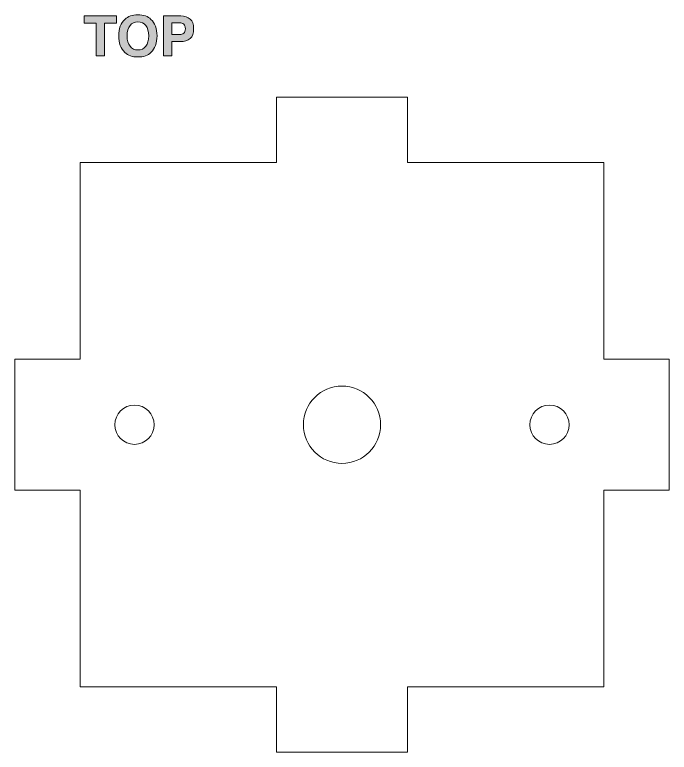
# Model space of a CAD drawing. Header units: millimetres. Extents: x 5 to 208, y 122 to 281.
# Drawn here: x 4.8 to 54.8, y 126 to 182.3 of the extents above; entities that cross this region are included whole.
import ezdxf

# ---------------------------------------------------------------- set-up
doc = ezdxf.new("R2010")
doc.units = ezdxf.units.MM
doc.header["$MEASUREMENT"] = 0
doc.layers.get('0').update_dxf_attribs({"lineweight": 0})

# ---------------------------------------------------------------- blocks, each defined once
blk = doc.blocks.new('Block_0')
at = {"color": 5, "lineweight": 0}
blk.add_lwpolyline([(9.845, 156.035), (9.845, 171.035), (24.845, 171.035), (24.845, 176.035), (34.845, 176.035), (34.845, 171.035), (49.845, 171.035), (49.845, 156.035), (54.845, 156.035), (54.845, 146.035), (49.845, 146.035), (49.845, 131.035), (34.845, 131.035), (34.845, 126.035), (24.845, 126.035), (24.845, 131.035), (9.845, 131.035), (9.845, 146.035), (4.845, 146.035), (4.845, 156.035)], close=True, dxfattribs=at)
for points in [[(26.895, 151.035), (26.895, 152.664), (28.216, 153.985), (29.845, 153.985), (31.474, 153.985), (32.795, 152.664), (32.795, 151.035), (32.795, 149.406), (31.474, 148.085), (29.845, 148.085), (28.216, 148.085), (26.895, 149.406), (26.895, 151.035), (26.895, 151.035), (26.895, 151.035), (26.895, 151.035)], [(12.495, 151.035), (12.495, 151.864), (13.167, 152.535), (13.995, 152.535), (14.823, 152.535), (15.495, 151.864), (15.495, 151.035), (15.495, 150.207), (14.823, 149.535), (13.995, 149.535), (13.167, 149.535), (12.495, 150.207), (12.495, 151.035), (12.495, 151.035), (12.495, 151.035), (12.495, 151.035)], [(44.195, 151.035), (44.195, 151.864), (44.867, 152.535), (45.695, 152.535), (46.523, 152.535), (47.195, 151.864), (47.195, 151.035), (47.195, 150.207), (46.523, 149.535), (45.695, 149.535), (44.867, 149.535), (44.195, 150.207), (44.195, 151.035), (44.195, 151.035), (44.195, 151.035), (44.195, 151.035)]]:
    blk.add_open_spline(points, degree=3, knots=[0, 0, 0, 0, 1, 1, 1, 2, 2, 2, 3, 3, 3, 4, 4, 4, 5, 5, 5, 5], dxfattribs=at)
blk = doc.blocks.new('Block_5')
h = blk.add_hatch(color=7)
h.dxf.hatch_style = 2
edge = h.paths.add_edge_path()
edge.add_spline(control_points=[(12.609, 182.232), (12.609, 182.232), (12.609, 181.692), (12.609, 181.692), (12.609, 181.692), (11.697, 181.692), (11.697, 181.692), (11.697, 181.692), (11.697, 179.185), (11.697, 179.185), (11.697, 179.185), (11.056, 179.185), (11.056, 179.185), (11.056, 179.185), (11.056, 181.692), (11.056, 181.692), (11.056, 181.692), (10.141, 181.692), (10.141, 181.692), (10.141, 181.692), (10.141, 182.232), (10.141, 182.232), (10.141, 182.232), (12.609, 182.232), (12.609, 182.232)], knot_values=[0, 0, 0, 0, 1, 1, 1, 2, 2, 2, 3, 3, 3, 4, 4, 4, 5, 5, 5, 6, 6, 6, 7, 7, 7, 8, 8, 8, 8], degree=3, periodic=0)
h = blk.add_hatch(color=7)
h.dxf.hatch_style = 2
edge = h.paths.add_edge_path()
edge.add_spline(control_points=[(14.855, 179.919), (15.003, 180.105), (15.077, 180.369), (15.077, 180.712), (15.077, 181.054), (15.003, 181.318), (14.855, 181.505), (14.706, 181.692), (14.506, 181.785), (14.254, 181.785), (14.002, 181.785), (13.801, 181.692), (13.651, 181.506), (13.5, 181.32), (13.425, 181.055), (13.425, 180.712), (13.425, 180.369), (13.5, 180.105), (13.651, 179.919), (13.801, 179.733), (14.002, 179.64), (14.254, 179.64), (14.506, 179.64), (14.706, 179.733), (14.855, 179.919)], knot_values=[0, 0, 0, 0, 1, 1, 1, 2, 2, 2, 3, 3, 3, 4, 4, 4, 5, 5, 5, 6, 6, 6, 7, 7, 7, 8, 8, 8, 8], degree=3, periodic=0)
edge = h.paths.add_edge_path()
edge.add_spline(control_points=[(15.252, 179.456), (15.022, 179.219), (14.69, 179.1), (14.254, 179.1), (13.819, 179.1), (13.486, 179.219), (13.256, 179.456), (12.947, 179.746), (12.793, 180.165), (12.793, 180.712), (12.793, 181.27), (12.947, 181.689), (13.256, 181.969), (13.486, 182.206), (13.819, 182.325), (14.254, 182.325), (14.69, 182.325), (15.022, 182.206), (15.252, 181.969), (15.56, 181.689), (15.713, 181.27), (15.713, 180.712), (15.713, 180.165), (15.56, 179.746), (15.252, 179.456)], knot_values=[0, 0, 0, 0, 1, 1, 1, 2, 2, 2, 3, 3, 3, 4, 4, 4, 5, 5, 5, 6, 6, 6, 7, 7, 7, 8, 8, 8, 8], degree=3, periodic=0)
h = blk.add_hatch(color=7)
h.dxf.hatch_style = 2
edge = h.paths.add_edge_path()
edge.add_spline(control_points=[(17.759, 181.601), (17.678, 181.669), (17.565, 181.702), (17.42, 181.702), (17.42, 181.702), (16.846, 181.702), (16.846, 181.702), (16.846, 181.702), (16.846, 180.805), (16.846, 180.805), (16.846, 180.805), (17.42, 180.805), (17.42, 180.805), (17.565, 180.805), (17.678, 180.842), (17.759, 180.915), (17.839, 180.988), (17.88, 181.104), (17.88, 181.262), (17.88, 181.421), (17.839, 181.534), (17.759, 181.601)], knot_values=[0, 0, 0, 0, 1, 1, 1, 2, 2, 2, 3, 3, 3, 4, 4, 4, 5, 5, 5, 6, 6, 6, 7, 7, 7, 7], degree=3, periodic=0)
edge = h.paths.add_edge_path()
edge.add_spline(control_points=[(18.245, 180.504), (18.066, 180.355), (17.812, 180.28), (17.481, 180.28), (17.481, 180.28), (16.846, 180.28), (16.846, 180.28), (16.846, 180.28), (16.846, 179.185), (16.846, 179.185), (16.846, 179.185), (16.214, 179.185), (16.214, 179.185), (16.214, 179.185), (16.214, 182.232), (16.214, 182.232), (16.214, 182.232), (17.522, 182.232), (17.522, 182.232), (17.824, 182.232), (18.064, 182.153), (18.243, 181.996), (18.423, 181.839), (18.512, 181.596), (18.512, 181.266), (18.512, 180.907), (18.423, 180.652), (18.245, 180.504)], knot_values=[0, 0, 0, 0, 1, 1, 1, 2, 2, 2, 3, 3, 3, 4, 4, 4, 5, 5, 5, 6, 6, 6, 7, 7, 7, 8, 8, 8, 9, 9, 9, 9], degree=3, periodic=0)
for points, knots in [([(12.609, 182.232), (12.609, 182.232), (12.609, 181.692), (12.609, 181.692), (12.609, 181.692), (11.697, 181.692), (11.697, 181.692), (11.697, 181.692), (11.697, 179.185), (11.697, 179.185), (11.697, 179.185), (11.056, 179.185), (11.056, 179.185), (11.056, 179.185), (11.056, 181.692), (11.056, 181.692), (11.056, 181.692), (10.141, 181.692), (10.141, 181.692), (10.141, 181.692), (10.141, 182.232), (10.141, 182.232), (10.141, 182.232), (12.609, 182.232), (12.609, 182.232)], [0, 0, 0, 0, 1, 1, 1, 2, 2, 2, 3, 3, 3, 4, 4, 4, 5, 5, 5, 6, 6, 6, 7, 7, 7, 8, 8, 8, 8]), ([(15.252, 179.456), (15.022, 179.219), (14.69, 179.1), (14.254, 179.1), (13.819, 179.1), (13.486, 179.219), (13.256, 179.456), (12.947, 179.746), (12.793, 180.165), (12.793, 180.712), (12.793, 181.27), (12.947, 181.689), (13.256, 181.969), (13.486, 182.206), (13.819, 182.325), (14.254, 182.325), (14.69, 182.325), (15.022, 182.206), (15.252, 181.969), (15.56, 181.689), (15.713, 181.27), (15.713, 180.712), (15.713, 180.165), (15.56, 179.746), (15.252, 179.456)], [0, 0, 0, 0, 1, 1, 1, 2, 2, 2, 3, 3, 3, 4, 4, 4, 5, 5, 5, 6, 6, 6, 7, 7, 7, 8, 8, 8, 8]), ([(18.245, 180.504), (18.066, 180.355), (17.812, 180.28), (17.481, 180.28), (17.481, 180.28), (16.846, 180.28), (16.846, 180.28), (16.846, 180.28), (16.846, 179.185), (16.846, 179.185), (16.846, 179.185), (16.214, 179.185), (16.214, 179.185), (16.214, 179.185), (16.214, 182.232), (16.214, 182.232), (16.214, 182.232), (17.522, 182.232), (17.522, 182.232), (17.824, 182.232), (18.064, 182.153), (18.243, 181.996), (18.423, 181.839), (18.512, 181.596), (18.512, 181.266), (18.512, 180.907), (18.423, 180.652), (18.245, 180.504)], [0, 0, 0, 0, 1, 1, 1, 2, 2, 2, 3, 3, 3, 4, 4, 4, 5, 5, 5, 6, 6, 6, 7, 7, 7, 8, 8, 8, 9, 9, 9, 9]), ([(14.855, 179.919), (15.003, 180.105), (15.077, 180.369), (15.077, 180.712), (15.077, 181.054), (15.003, 181.318), (14.855, 181.505), (14.706, 181.692), (14.506, 181.785), (14.254, 181.785), (14.002, 181.785), (13.801, 181.692), (13.651, 181.506), (13.5, 181.32), (13.425, 181.055), (13.425, 180.712), (13.425, 180.369), (13.5, 180.105), (13.651, 179.919), (13.801, 179.733), (14.002, 179.64), (14.254, 179.64), (14.506, 179.64), (14.706, 179.733), (14.855, 179.919)], [0, 0, 0, 0, 1, 1, 1, 2, 2, 2, 3, 3, 3, 4, 4, 4, 5, 5, 5, 6, 6, 6, 7, 7, 7, 8, 8, 8, 8]), ([(17.759, 181.601), (17.678, 181.669), (17.565, 181.702), (17.42, 181.702), (17.42, 181.702), (16.846, 181.702), (16.846, 181.702), (16.846, 181.702), (16.846, 180.805), (16.846, 180.805), (16.846, 180.805), (17.42, 180.805), (17.42, 180.805), (17.565, 180.805), (17.678, 180.842), (17.759, 180.915), (17.839, 180.988), (17.88, 181.104), (17.88, 181.262), (17.88, 181.421), (17.839, 181.534), (17.759, 181.601)], [0, 0, 0, 0, 1, 1, 1, 2, 2, 2, 3, 3, 3, 4, 4, 4, 5, 5, 5, 6, 6, 6, 7, 7, 7, 7])]:
    blk.add_open_spline(points, degree=3, knots=knots)
blk = doc.blocks.new('Block_4')
blk.add_blockref('Block_5', (0, 0))

msp = doc.modelspace()

# ---------------------------------------------------------------- block references
for name in ['Block_4', 'Block_0']:
    msp.add_blockref(name, (0, 0))

doc.saveas('drawing.dxf')
